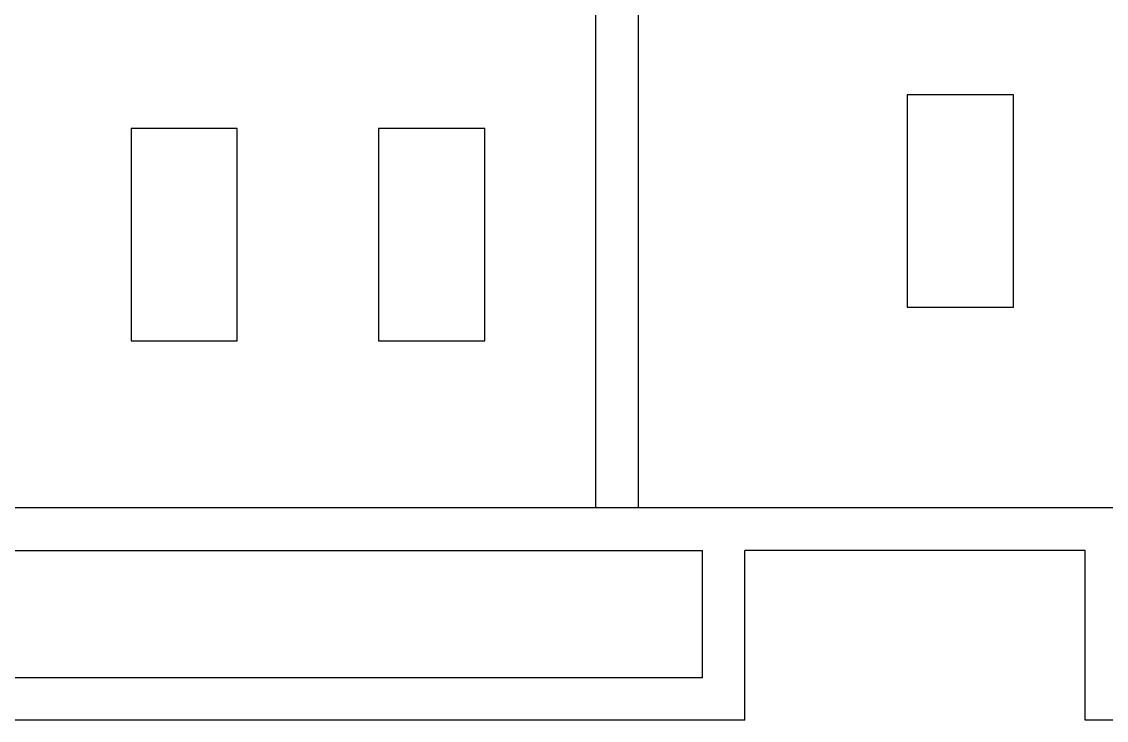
# Model space of a CAD drawing. Extents: x -19 to 297, y 0 to 420.
# Drawn here: x 85.17 to 97.92, y 234.27 to 242.49 of the extents above; entities that cross this region are included whole.
import ezdxf

# ---------------------------------------------------------------- set-up
doc = ezdxf.new("R2010")
doc.units = 0
doc.header["$MEASUREMENT"] = 0
doc.linetypes.add('K5LT_BASIC', pattern=[0])
doc.layers.add('Системный слой', color=7, linetype='Continuous')

# ---------------------------------------------------------------- blocks, each defined once
blk = doc.blocks.new('*U')
at = {"layer": 'Системный слой', "color": 5, "linetype": 'K5LT_BASIC'}
for p, q in [((96.831, 241.631), (95.581, 241.631)), ((95.581, 241.631), (95.581, 239.131)), ((96.831, 239.131), (96.831, 241.631)), ((87.703, 241.234), (86.453, 241.234)), ((86.453, 241.234), (86.453, 238.734)), ((87.703, 238.734), (87.703, 241.234)), ((90.613, 241.234), (89.363, 241.234)), ((89.363, 241.234), (89.363, 238.734)), ((90.613, 238.734), (90.613, 241.234)), ((95.581, 239.131), (96.831, 239.131)), ((86.453, 238.734), (87.703, 238.734)), ((89.363, 238.734), (90.613, 238.734))]:
    blk.add_line(p, q, dxfattribs=at)

msp = doc.modelspace()

# ---------------------------------------------------------------- linework, layer by layer
at = {"layer": 'Системный слой', "color": 5, "linetype": 'K5LT_BASIC'}
for p, q in [((91.916, 248.269), (91.916, 236.769)), ((92.417, 248.269), (92.417, 236.769)), ((91.916, 242.328), (91.916, 236.769)), ((99.916, 236.769), (84.945, 236.769)), ((77.167, 236.269), (93.174, 236.269)), ((90.174, 236.269), (91.916, 236.269)), ((93.174, 234.769), (93.174, 236.269)), ((97.674, 236.269), (93.674, 236.269)), ((93.674, 234.269), (93.674, 236.269)), ((97.674, 234.269), (97.674, 236.269)), ((93.174, 234.769), (77.167, 234.769)), ((93.674, 234.269), (77.167, 234.269)), ((113.253, 234.269), (97.674, 234.269))]:
    msp.add_line(p, q, dxfattribs=at)

# ---------------------------------------------------------------- block references
at = {"layer": 'Системный слой'}
msp.add_blockref('*U', (0, 0), dxfattribs=at)
msp.add_blockref('*U', (0, 0), dxfattribs=at)
msp.add_blockref('*U', (0, 0), dxfattribs=at)
msp.add_blockref('*U', (0, 0), dxfattribs=at)
msp.add_blockref('*U', (0, 0), dxfattribs=at)
msp.add_blockref('*U', (0, 0), dxfattribs=at)
msp.add_blockref('*U', (0, 0), dxfattribs=at)
msp.add_blockref('*U', (0, 0), dxfattribs=at)
msp.add_blockref('*U', (0, 0), dxfattribs=at)
msp.add_blockref('*U', (0, 0), dxfattribs=at)
msp.add_blockref('*U', (0, 0), dxfattribs=at)
msp.add_blockref('*U', (0, 0), dxfattribs=at)
msp.add_blockref('*U', (0, 0), dxfattribs=at)
msp.add_blockref('*U', (0, 0), dxfattribs=at)
msp.add_blockref('*U', (0, 0), dxfattribs=at)
msp.add_blockref('*U', (0, 0), dxfattribs=at)
msp.add_blockref('*U', (0, 0), dxfattribs=at)
msp.add_blockref('*U', (0, 0), dxfattribs=at)
msp.add_blockref('*U', (0, 0), dxfattribs=at)
msp.add_blockref('*U', (0, 0), dxfattribs=at)
msp.add_blockref('*U', (0, 0), dxfattribs=at)
msp.add_blockref('*U', (0, 0), dxfattribs=at)
msp.add_blockref('*U', (0, 0), dxfattribs=at)
msp.add_blockref('*U', (0, 0), dxfattribs=at)
msp.add_blockref('*U', (0, 0), dxfattribs=at)
msp.add_blockref('*U', (0, 0), dxfattribs=at)
msp.add_blockref('*U', (0, 0), dxfattribs=at)
msp.add_blockref('*U', (0, 0), dxfattribs=at)
msp.add_blockref('*U', (0, 0), dxfattribs=at)
msp.add_blockref('*U', (0, 0), dxfattribs=at)
msp.add_blockref('*U', (0, 0), dxfattribs=at)
msp.add_blockref('*U', (0, 0), dxfattribs=at)
msp.add_blockref('*U', (0, 0), dxfattribs=at)
msp.add_blockref('*U', (0, 0), dxfattribs=at)
msp.add_blockref('*U', (0, 0), dxfattribs=at)
msp.add_blockref('*U', (0, 0), dxfattribs=at)
msp.add_blockref('*U', (0, 0), dxfattribs=at)
msp.add_blockref('*U', (0, 0), dxfattribs=at)
msp.add_blockref('*U', (0, 0), dxfattribs=at)
msp.add_blockref('*U', (0, 0), dxfattribs=at)
msp.add_blockref('*U', (0, 0), dxfattribs=at)
msp.add_blockref('*U', (0, 0), dxfattribs=at)
msp.add_blockref('*U', (0, 0), dxfattribs=at)
msp.add_blockref('*U', (0, 0), dxfattribs=at)
msp.add_blockref('*U', (0, 0), dxfattribs=at)
msp.add_blockref('*U', (0, 0), dxfattribs=at)
msp.add_blockref('*U', (0, 0), dxfattribs=at)
msp.add_blockref('*U', (0, 0), dxfattribs=at)
msp.add_blockref('*U', (0, 0), dxfattribs=at)
msp.add_blockref('*U', (0, 0), dxfattribs=at)
msp.add_blockref('*U', (0, 0), dxfattribs=at)
msp.add_blockref('*U', (0, 0), dxfattribs=at)
msp.add_blockref('*U', (0, 0), dxfattribs=at)
msp.add_blockref('*U', (0, 0), dxfattribs=at)
msp.add_blockref('*U', (0, 0), dxfattribs=at)
msp.add_blockref('*U', (0, 0), dxfattribs=at)
msp.add_blockref('*U', (0, 0), dxfattribs=at)
msp.add_blockref('*U', (0, 0), dxfattribs=at)
msp.add_blockref('*U', (0, 0), dxfattribs=at)
msp.add_blockref('*U', (0, 0), dxfattribs=at)
msp.add_blockref('*U', (0, 0), dxfattribs=at)
msp.add_blockref('*U', (0, 0), dxfattribs=at)
msp.add_blockref('*U', (0, 0), dxfattribs=at)
msp.add_blockref('*U', (0, 0), dxfattribs=at)
msp.add_blockref('*U', (0, 0), dxfattribs=at)
msp.add_blockref('*U', (0, 0), dxfattribs=at)
msp.add_blockref('*U', (0, 0), dxfattribs=at)
msp.add_blockref('*U', (0, 0), dxfattribs=at)
msp.add_blockref('*U', (0, 0), dxfattribs=at)
msp.add_blockref('*U', (0, 0), dxfattribs=at)
msp.add_blockref('*U', (0, 0), dxfattribs=at)
msp.add_blockref('*U', (0, 0), dxfattribs=at)
msp.add_blockref('*U', (0, 0), dxfattribs=at)
msp.add_blockref('*U', (0, 0), dxfattribs=at)
msp.add_blockref('*U', (0, 0), dxfattribs=at)
msp.add_blockref('*U', (0, 0), dxfattribs=at)
msp.add_blockref('*U', (0, 0), dxfattribs=at)
msp.add_blockref('*U', (0, 0), dxfattribs=at)
msp.add_blockref('*U', (0, 0), dxfattribs=at)
msp.add_blockref('*U', (0, 0), dxfattribs=at)
msp.add_blockref('*U', (0, 0), dxfattribs=at)
msp.add_blockref('*U', (0, 0), dxfattribs=at)
msp.add_blockref('*U', (0, 0), dxfattribs=at)
msp.add_blockref('*U', (0, 0), dxfattribs=at)
msp.add_blockref('*U', (0, 0), dxfattribs=at)
msp.add_blockref('*U', (0, 0), dxfattribs=at)
msp.add_blockref('*U', (0, 0), dxfattribs=at)
msp.add_blockref('*U', (0, 0), dxfattribs=at)
msp.add_blockref('*U', (0, 0), dxfattribs=at)
msp.add_blockref('*U', (0, 0), dxfattribs=at)
msp.add_blockref('*U', (0, 0), dxfattribs=at)
msp.add_blockref('*U', (0, 0), dxfattribs=at)
msp.add_blockref('*U', (0, 0), dxfattribs=at)
msp.add_blockref('*U', (0, 0), dxfattribs=at)
msp.add_blockref('*U', (0, 0), dxfattribs=at)
msp.add_blockref('*U', (0, 0), dxfattribs=at)
msp.add_blockref('*U', (0, 0), dxfattribs=at)
msp.add_blockref('*U', (0, 0), dxfattribs=at)
msp.add_blockref('*U', (0, 0), dxfattribs=at)
msp.add_blockref('*U', (0, 0), dxfattribs=at)
msp.add_blockref('*U', (0, 0), dxfattribs=at)
msp.add_blockref('*U', (0, 0), dxfattribs=at)
msp.add_blockref('*U', (0, 0), dxfattribs=at)
msp.add_blockref('*U', (0, 0), dxfattribs=at)
msp.add_blockref('*U', (0, 0), dxfattribs=at)
msp.add_blockref('*U', (0, 0), dxfattribs=at)
msp.add_blockref('*U', (0, 0), dxfattribs=at)
msp.add_blockref('*U', (0, 0), dxfattribs=at)
msp.add_blockref('*U', (0, 0), dxfattribs=at)
msp.add_blockref('*U', (0, 0), dxfattribs=at)
msp.add_blockref('*U', (0, 0), dxfattribs=at)
msp.add_blockref('*U', (0, 0), dxfattribs=at)
msp.add_blockref('*U', (0, 0), dxfattribs=at)
msp.add_blockref('*U', (0, 0), dxfattribs=at)
msp.add_blockref('*U', (0, 0), dxfattribs=at)
msp.add_blockref('*U', (0, 0), dxfattribs=at)
msp.add_blockref('*U', (0, 0), dxfattribs=at)
msp.add_blockref('*U', (0, 0), dxfattribs=at)
msp.add_blockref('*U', (0, 0), dxfattribs=at)
msp.add_blockref('*U', (0, 0), dxfattribs=at)
msp.add_blockref('*U', (0, 0), dxfattribs=at)
msp.add_blockref('*U', (0, 0), dxfattribs=at)
msp.add_blockref('*U', (0, 0), dxfattribs=at)
msp.add_blockref('*U', (0, 0), dxfattribs=at)
msp.add_blockref('*U', (0, 0), dxfattribs=at)
msp.add_blockref('*U', (0, 0), dxfattribs=at)
msp.add_blockref('*U', (0, 0), dxfattribs=at)
msp.add_blockref('*U', (0, 0), dxfattribs=at)
msp.add_blockref('*U', (0, 0), dxfattribs=at)
msp.add_blockref('*U', (0, 0), dxfattribs=at)
msp.add_blockref('*U', (0, 0), dxfattribs=at)
msp.add_blockref('*U', (0, 0), dxfattribs=at)
msp.add_blockref('*U', (0, 0), dxfattribs=at)
msp.add_blockref('*U', (0, 0), dxfattribs=at)
msp.add_blockref('*U', (0, 0), dxfattribs=at)
msp.add_blockref('*U', (0, 0), dxfattribs=at)
msp.add_blockref('*U', (0, 0), dxfattribs=at)
msp.add_blockref('*U', (0, 0), dxfattribs=at)
msp.add_blockref('*U', (0, 0), dxfattribs=at)
msp.add_blockref('*U', (0, 0), dxfattribs=at)
msp.add_blockref('*U', (0, 0), dxfattribs=at)
msp.add_blockref('*U', (0, 0), dxfattribs=at)
msp.add_blockref('*U', (0, 0), dxfattribs=at)
msp.add_blockref('*U', (0, 0), dxfattribs=at)
msp.add_blockref('*U', (0, 0), dxfattribs=at)
msp.add_blockref('*U', (0, 0), dxfattribs=at)
msp.add_blockref('*U', (0, 0), dxfattribs=at)
msp.add_blockref('*U', (0, 0), dxfattribs=at)
msp.add_blockref('*U', (0, 0), dxfattribs=at)
msp.add_blockref('*U', (0, 0), dxfattribs=at)
msp.add_blockref('*U', (0, 0), dxfattribs=at)
msp.add_blockref('*U', (0, 0), dxfattribs=at)
msp.add_blockref('*U', (0, 0), dxfattribs=at)
msp.add_blockref('*U', (0, 0), dxfattribs=at)
msp.add_blockref('*U', (0, 0), dxfattribs=at)
msp.add_blockref('*U', (0, 0), dxfattribs=at)
msp.add_blockref('*U', (0, 0), dxfattribs=at)
msp.add_blockref('*U', (0, 0), dxfattribs=at)
msp.add_blockref('*U', (0, 0), dxfattribs=at)
msp.add_blockref('*U', (0, 0), dxfattribs=at)
msp.add_blockref('*U', (0, 0), dxfattribs=at)
msp.add_blockref('*U', (0, 0), dxfattribs=at)
msp.add_blockref('*U', (0, 0), dxfattribs=at)
msp.add_blockref('*U', (0, 0), dxfattribs=at)
msp.add_blockref('*U', (0, 0), dxfattribs=at)
msp.add_blockref('*U', (0, 0), dxfattribs=at)
msp.add_blockref('*U', (0, 0), dxfattribs=at)
msp.add_blockref('*U', (0, 0), dxfattribs=at)
msp.add_blockref('*U', (0, 0), dxfattribs=at)
msp.add_blockref('*U', (0, 0), dxfattribs=at)
msp.add_blockref('*U', (0, 0), dxfattribs=at)
msp.add_blockref('*U', (0, 0), dxfattribs=at)
msp.add_blockref('*U', (0, 0), dxfattribs=at)
msp.add_blockref('*U', (0, 0), dxfattribs=at)
msp.add_blockref('*U', (0, 0), dxfattribs=at)
msp.add_blockref('*U', (0, 0), dxfattribs=at)
msp.add_blockref('*U', (0, 0), dxfattribs=at)
msp.add_blockref('*U', (0, 0), dxfattribs=at)
msp.add_blockref('*U', (0, 0), dxfattribs=at)
msp.add_blockref('*U', (0, 0), dxfattribs=at)
msp.add_blockref('*U', (0, 0), dxfattribs=at)
msp.add_blockref('*U', (0, 0), dxfattribs=at)
msp.add_blockref('*U', (0, 0), dxfattribs=at)
msp.add_blockref('*U', (0, 0), dxfattribs=at)
msp.add_blockref('*U', (0, 0), dxfattribs=at)
msp.add_blockref('*U', (0, 0), dxfattribs=at)
msp.add_blockref('*U', (0, 0), dxfattribs=at)
msp.add_blockref('*U', (0, 0), dxfattribs=at)
msp.add_blockref('*U', (0, 0), dxfattribs=at)
msp.add_blockref('*U', (0, 0), dxfattribs=at)
msp.add_blockref('*U', (0, 0), dxfattribs=at)
msp.add_blockref('*U', (0, 0), dxfattribs=at)
msp.add_blockref('*U', (0, 0), dxfattribs=at)
msp.add_blockref('*U', (0, 0), dxfattribs=at)
msp.add_blockref('*U', (0, 0), dxfattribs=at)
msp.add_blockref('*U', (0, 0), dxfattribs=at)
msp.add_blockref('*U', (0, 0), dxfattribs=at)
msp.add_blockref('*U', (0, 0), dxfattribs=at)
msp.add_blockref('*U', (0, 0), dxfattribs=at)
msp.add_blockref('*U', (0, 0), dxfattribs=at)
msp.add_blockref('*U', (0, 0), dxfattribs=at)
msp.add_blockref('*U', (0, 0), dxfattribs=at)
msp.add_blockref('*U', (0, 0), dxfattribs=at)
msp.add_blockref('*U', (0, 0), dxfattribs=at)
msp.add_blockref('*U', (0, 0), dxfattribs=at)
msp.add_blockref('*U', (0, 0), dxfattribs=at)
msp.add_blockref('*U', (0, 0), dxfattribs=at)
msp.add_blockref('*U', (0, 0), dxfattribs=at)
msp.add_blockref('*U', (0, 0), dxfattribs=at)
msp.add_blockref('*U', (0, 0), dxfattribs=at)
msp.add_blockref('*U', (0, 0), dxfattribs=at)
msp.add_blockref('*U', (0, 0), dxfattribs=at)
msp.add_blockref('*U', (0, 0), dxfattribs=at)
msp.add_blockref('*U', (0, 0), dxfattribs=at)
msp.add_blockref('*U', (0, 0), dxfattribs=at)
msp.add_blockref('*U', (0, 0), dxfattribs=at)
msp.add_blockref('*U', (0, 0), dxfattribs=at)
msp.add_blockref('*U', (0, 0), dxfattribs=at)
msp.add_blockref('*U', (0, 0), dxfattribs=at)
msp.add_blockref('*U', (0, 0), dxfattribs=at)
msp.add_blockref('*U', (0, 0), dxfattribs=at)
msp.add_blockref('*U', (0, 0), dxfattribs=at)
msp.add_blockref('*U', (0, 0), dxfattribs=at)
msp.add_blockref('*U', (0, 0), dxfattribs=at)
msp.add_blockref('*U', (0, 0), dxfattribs=at)
msp.add_blockref('*U', (0, 0), dxfattribs=at)
msp.add_blockref('*U', (0, 0), dxfattribs=at)
msp.add_blockref('*U', (0, 0), dxfattribs=at)
msp.add_blockref('*U', (0, 0), dxfattribs=at)
msp.add_blockref('*U', (0, 0), dxfattribs=at)
msp.add_blockref('*U', (0, 0), dxfattribs=at)
msp.add_blockref('*U', (0, 0), dxfattribs=at)
msp.add_blockref('*U', (0, 0), dxfattribs=at)
msp.add_blockref('*U', (0, 0), dxfattribs=at)
msp.add_blockref('*U', (0, 0), dxfattribs=at)
msp.add_blockref('*U', (0, 0), dxfattribs=at)
msp.add_blockref('*U', (0, 0), dxfattribs=at)
msp.add_blockref('*U', (0, 0), dxfattribs=at)
msp.add_blockref('*U', (0, 0), dxfattribs=at)
msp.add_blockref('*U', (0, 0), dxfattribs=at)
msp.add_blockref('*U', (0, 0), dxfattribs=at)
msp.add_blockref('*U', (0, 0), dxfattribs=at)
msp.add_blockref('*U', (0, 0), dxfattribs=at)
msp.add_blockref('*U', (0, 0), dxfattribs=at)
msp.add_blockref('*U', (0, 0), dxfattribs=at)
msp.add_blockref('*U', (0, 0), dxfattribs=at)
msp.add_blockref('*U', (0, 0), dxfattribs=at)
msp.add_blockref('*U', (0, 0), dxfattribs=at)
msp.add_blockref('*U', (0, 0), dxfattribs=at)
msp.add_blockref('*U', (0, 0), dxfattribs=at)
msp.add_blockref('*U', (0, 0), dxfattribs=at)
msp.add_blockref('*U', (0, 0), dxfattribs=at)
msp.add_blockref('*U', (0, 0), dxfattribs=at)
msp.add_blockref('*U', (0, 0), dxfattribs=at)
msp.add_blockref('*U', (0, 0), dxfattribs=at)
msp.add_blockref('*U', (0, 0), dxfattribs=at)
msp.add_blockref('*U', (0, 0), dxfattribs=at)
msp.add_blockref('*U', (0, 0), dxfattribs=at)
msp.add_blockref('*U', (0, 0), dxfattribs=at)
msp.add_blockref('*U', (0, 0), dxfattribs=at)
msp.add_blockref('*U', (0, 0), dxfattribs=at)
msp.add_blockref('*U', (0, 0), dxfattribs=at)
msp.add_blockref('*U', (0, 0), dxfattribs=at)
msp.add_blockref('*U', (0, 0), dxfattribs=at)
msp.add_blockref('*U', (0, 0), dxfattribs=at)
msp.add_blockref('*U', (0, 0), dxfattribs=at)
msp.add_blockref('*U', (0, 0), dxfattribs=at)
msp.add_blockref('*U', (0, 0), dxfattribs=at)
msp.add_blockref('*U', (0, 0), dxfattribs=at)
msp.add_blockref('*U', (0, 0), dxfattribs=at)
msp.add_blockref('*U', (0, 0), dxfattribs=at)
msp.add_blockref('*U', (0, 0), dxfattribs=at)
msp.add_blockref('*U', (0, 0), dxfattribs=at)
msp.add_blockref('*U', (0, 0), dxfattribs=at)
msp.add_blockref('*U', (0, 0), dxfattribs=at)
msp.add_blockref('*U', (0, 0), dxfattribs=at)
msp.add_blockref('*U', (0, 0), dxfattribs=at)
msp.add_blockref('*U', (0, 0), dxfattribs=at)
msp.add_blockref('*U', (0, 0), dxfattribs=at)
msp.add_blockref('*U', (0, 0), dxfattribs=at)
msp.add_blockref('*U', (0, 0), dxfattribs=at)
msp.add_blockref('*U', (0, 0), dxfattribs=at)
msp.add_blockref('*U', (0, 0), dxfattribs=at)
msp.add_blockref('*U', (0, 0), dxfattribs=at)
msp.add_blockref('*U', (0, 0), dxfattribs=at)
msp.add_blockref('*U', (0, 0), dxfattribs=at)
msp.add_blockref('*U', (0, 0), dxfattribs=at)
msp.add_blockref('*U', (0, 0), dxfattribs=at)
msp.add_blockref('*U', (0, 0), dxfattribs=at)
msp.add_blockref('*U', (0, 0), dxfattribs=at)
msp.add_blockref('*U', (0, 0), dxfattribs=at)
msp.add_blockref('*U', (0, 0), dxfattribs=at)
msp.add_blockref('*U', (0, 0), dxfattribs=at)
msp.add_blockref('*U', (0, 0), dxfattribs=at)
msp.add_blockref('*U', (0, 0), dxfattribs=at)
msp.add_blockref('*U', (0, 0), dxfattribs=at)
msp.add_blockref('*U', (0, 0), dxfattribs=at)
msp.add_blockref('*U', (0, 0), dxfattribs=at)
msp.add_blockref('*U', (0, 0), dxfattribs=at)
msp.add_blockref('*U', (0, 0), dxfattribs=at)
msp.add_blockref('*U', (0, 0), dxfattribs=at)
msp.add_blockref('*U', (0, 0), dxfattribs=at)
msp.add_blockref('*U', (0, 0), dxfattribs=at)
msp.add_blockref('*U', (0, 0), dxfattribs=at)
msp.add_blockref('*U', (0, 0), dxfattribs=at)
msp.add_blockref('*U', (0, 0), dxfattribs=at)
msp.add_blockref('*U', (0, 0), dxfattribs=at)
msp.add_blockref('*U', (0, 0), dxfattribs=at)
msp.add_blockref('*U', (0, 0), dxfattribs=at)
msp.add_blockref('*U', (0, 0), dxfattribs=at)
msp.add_blockref('*U', (0, 0), dxfattribs=at)
msp.add_blockref('*U', (0, 0), dxfattribs=at)
msp.add_blockref('*U', (0, 0), dxfattribs=at)
msp.add_blockref('*U', (0, 0), dxfattribs=at)
msp.add_blockref('*U', (0, 0), dxfattribs=at)
msp.add_blockref('*U', (0, 0), dxfattribs=at)
msp.add_blockref('*U', (0, 0), dxfattribs=at)
msp.add_blockref('*U', (0, 0), dxfattribs=at)
msp.add_blockref('*U', (0, 0), dxfattribs=at)
msp.add_blockref('*U', (0, 0), dxfattribs=at)
msp.add_blockref('*U', (0, 0), dxfattribs=at)
msp.add_blockref('*U', (0, 0), dxfattribs=at)
msp.add_blockref('*U', (0, 0), dxfattribs=at)
msp.add_blockref('*U', (0, 0), dxfattribs=at)
msp.add_blockref('*U', (0, 0), dxfattribs=at)
msp.add_blockref('*U', (0, 0), dxfattribs=at)
msp.add_blockref('*U', (0, 0), dxfattribs=at)
msp.add_blockref('*U', (0, 0), dxfattribs=at)
msp.add_blockref('*U', (0, 0), dxfattribs=at)
msp.add_blockref('*U', (0, 0), dxfattribs=at)
msp.add_blockref('*U', (0, 0), dxfattribs=at)
msp.add_blockref('*U', (0, 0), dxfattribs=at)
msp.add_blockref('*U', (0, 0), dxfattribs=at)
msp.add_blockref('*U', (0, 0), dxfattribs=at)
msp.add_blockref('*U', (0, 0), dxfattribs=at)
msp.add_blockref('*U', (0, 0), dxfattribs=at)
msp.add_blockref('*U', (0, 0), dxfattribs=at)
msp.add_blockref('*U', (0, 0), dxfattribs=at)
msp.add_blockref('*U', (0, 0), dxfattribs=at)
msp.add_blockref('*U', (0, 0), dxfattribs=at)
msp.add_blockref('*U', (0, 0), dxfattribs=at)
msp.add_blockref('*U', (0, 0), dxfattribs=at)
msp.add_blockref('*U', (0, 0), dxfattribs=at)
msp.add_blockref('*U', (0, 0), dxfattribs=at)
msp.add_blockref('*U', (0, 0), dxfattribs=at)
msp.add_blockref('*U', (0, 0), dxfattribs=at)
msp.add_blockref('*U', (0, 0), dxfattribs=at)
msp.add_blockref('*U', (0, 0), dxfattribs=at)
msp.add_blockref('*U', (0, 0), dxfattribs=at)
msp.add_blockref('*U', (0, 0), dxfattribs=at)
msp.add_blockref('*U', (0, 0), dxfattribs=at)
msp.add_blockref('*U', (0, 0), dxfattribs=at)
msp.add_blockref('*U', (0, 0), dxfattribs=at)
msp.add_blockref('*U', (0, 0), dxfattribs=at)
msp.add_blockref('*U', (0, 0), dxfattribs=at)
msp.add_blockref('*U', (0, 0), dxfattribs=at)
msp.add_blockref('*U', (0, 0), dxfattribs=at)
msp.add_blockref('*U', (0, 0), dxfattribs=at)
msp.add_blockref('*U', (0, 0), dxfattribs=at)
msp.add_blockref('*U', (0, 0), dxfattribs=at)
msp.add_blockref('*U', (0, 0), dxfattribs=at)
msp.add_blockref('*U', (0, 0), dxfattribs=at)
msp.add_blockref('*U', (0, 0), dxfattribs=at)
msp.add_blockref('*U', (0, 0), dxfattribs=at)
msp.add_blockref('*U', (0, 0), dxfattribs=at)
msp.add_blockref('*U', (0, 0), dxfattribs=at)
msp.add_blockref('*U', (0, 0), dxfattribs=at)
msp.add_blockref('*U', (0, 0), dxfattribs=at)
msp.add_blockref('*U', (0, 0), dxfattribs=at)
msp.add_blockref('*U', (0, 0), dxfattribs=at)
msp.add_blockref('*U', (0, 0), dxfattribs=at)
msp.add_blockref('*U', (0, 0), dxfattribs=at)
msp.add_blockref('*U', (0, 0), dxfattribs=at)
msp.add_blockref('*U', (0, 0), dxfattribs=at)
msp.add_blockref('*U', (0, 0), dxfattribs=at)
msp.add_blockref('*U', (0, 0), dxfattribs=at)
msp.add_blockref('*U', (0, 0), dxfattribs=at)
msp.add_blockref('*U', (0, 0), dxfattribs=at)
msp.add_blockref('*U', (0, 0), dxfattribs=at)
msp.add_blockref('*U', (0, 0), dxfattribs=at)
msp.add_blockref('*U', (0, 0), dxfattribs=at)
msp.add_blockref('*U', (0, 0), dxfattribs=at)
msp.add_blockref('*U', (0, 0), dxfattribs=at)
msp.add_blockref('*U', (0, 0), dxfattribs=at)
msp.add_blockref('*U', (0, 0), dxfattribs=at)
msp.add_blockref('*U', (0, 0), dxfattribs=at)
msp.add_blockref('*U', (0, 0), dxfattribs=at)
msp.add_blockref('*U', (0, 0), dxfattribs=at)
msp.add_blockref('*U', (0, 0), dxfattribs=at)
msp.add_blockref('*U', (0, 0), dxfattribs=at)
msp.add_blockref('*U', (0, 0), dxfattribs=at)
msp.add_blockref('*U', (0, 0), dxfattribs=at)
msp.add_blockref('*U', (0, 0), dxfattribs=at)
msp.add_blockref('*U', (0, 0), dxfattribs=at)
msp.add_blockref('*U', (0, 0), dxfattribs=at)
msp.add_blockref('*U', (0, 0), dxfattribs=at)
msp.add_blockref('*U', (0, 0), dxfattribs=at)
msp.add_blockref('*U', (0, 0), dxfattribs=at)
msp.add_blockref('*U', (0, 0), dxfattribs=at)
msp.add_blockref('*U', (0, 0), dxfattribs=at)
msp.add_blockref('*U', (0, 0), dxfattribs=at)
msp.add_blockref('*U', (0, 0), dxfattribs=at)
msp.add_blockref('*U', (0, 0), dxfattribs=at)
msp.add_blockref('*U', (0, 0), dxfattribs=at)
msp.add_blockref('*U', (0, 0), dxfattribs=at)
msp.add_blockref('*U', (0, 0), dxfattribs=at)
msp.add_blockref('*U', (0, 0), dxfattribs=at)
msp.add_blockref('*U', (0, 0), dxfattribs=at)
msp.add_blockref('*U', (0, 0), dxfattribs=at)
msp.add_blockref('*U', (0, 0), dxfattribs=at)
msp.add_blockref('*U', (0, 0), dxfattribs=at)
msp.add_blockref('*U', (0, 0), dxfattribs=at)
msp.add_blockref('*U', (0, 0), dxfattribs=at)
msp.add_blockref('*U', (0, 0), dxfattribs=at)
msp.add_blockref('*U', (0, 0), dxfattribs=at)
msp.add_blockref('*U', (0, 0), dxfattribs=at)
msp.add_blockref('*U', (0, 0), dxfattribs=at)
msp.add_blockref('*U', (0, 0), dxfattribs=at)
msp.add_blockref('*U', (0, 0), dxfattribs=at)
msp.add_blockref('*U', (0, 0), dxfattribs=at)
msp.add_blockref('*U', (0, 0), dxfattribs=at)
msp.add_blockref('*U', (0, 0), dxfattribs=at)
msp.add_blockref('*U', (0, 0), dxfattribs=at)
msp.add_blockref('*U', (0, 0), dxfattribs=at)
msp.add_blockref('*U', (0, 0), dxfattribs=at)
msp.add_blockref('*U', (0, 0), dxfattribs=at)
msp.add_blockref('*U', (0, 0), dxfattribs=at)
msp.add_blockref('*U', (0, 0), dxfattribs=at)
msp.add_blockref('*U', (0, 0), dxfattribs=at)
msp.add_blockref('*U', (0, 0), dxfattribs=at)
msp.add_blockref('*U', (0, 0), dxfattribs=at)
msp.add_blockref('*U', (0, 0), dxfattribs=at)
msp.add_blockref('*U', (0, 0), dxfattribs=at)
msp.add_blockref('*U', (0, 0), dxfattribs=at)
msp.add_blockref('*U', (0, 0), dxfattribs=at)
msp.add_blockref('*U', (0, 0), dxfattribs=at)
msp.add_blockref('*U', (0, 0), dxfattribs=at)
msp.add_blockref('*U', (0, 0), dxfattribs=at)
msp.add_blockref('*U', (0, 0), dxfattribs=at)
msp.add_blockref('*U', (0, 0), dxfattribs=at)
msp.add_blockref('*U', (0, 0), dxfattribs=at)
msp.add_blockref('*U', (0, 0), dxfattribs=at)
msp.add_blockref('*U', (0, 0), dxfattribs=at)
msp.add_blockref('*U', (0, 0), dxfattribs=at)
msp.add_blockref('*U', (0, 0), dxfattribs=at)
msp.add_blockref('*U', (0, 0), dxfattribs=at)
msp.add_blockref('*U', (0, 0), dxfattribs=at)
msp.add_blockref('*U', (0, 0), dxfattribs=at)
msp.add_blockref('*U', (0, 0), dxfattribs=at)
msp.add_blockref('*U', (0, 0), dxfattribs=at)

doc.saveas('drawing.dxf')
